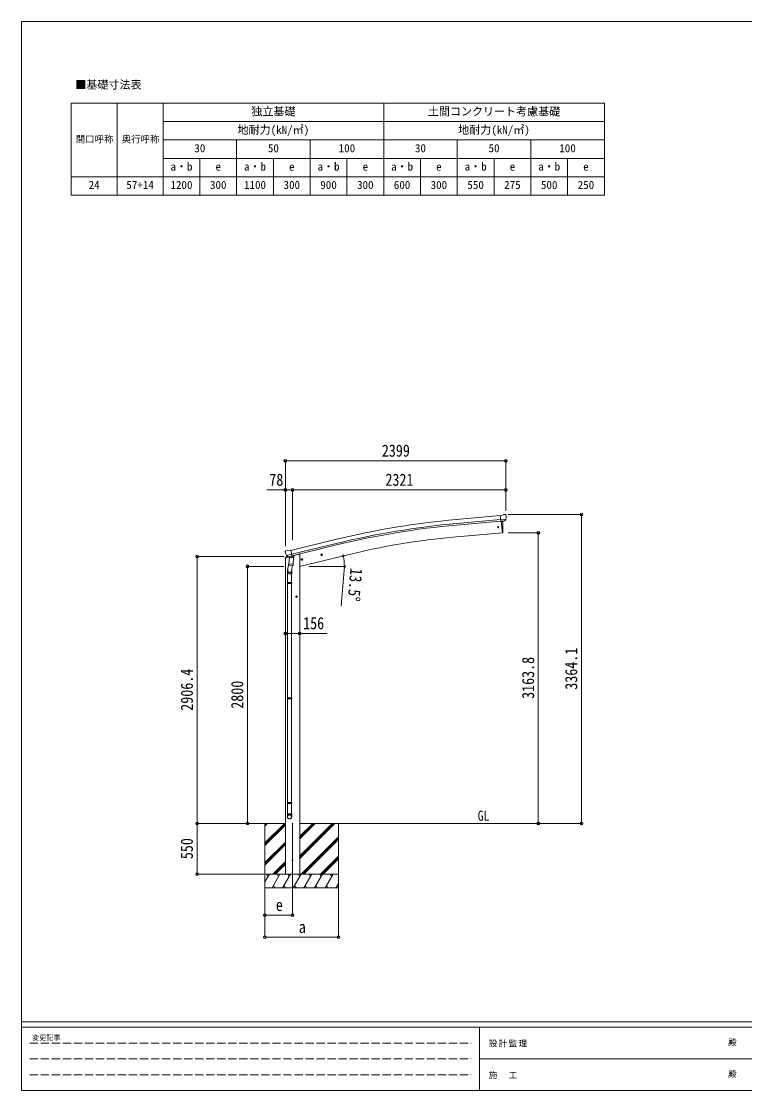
# Model space of a CAD drawing. Units: millimetres at full size, sheet at 1:30. Extents: x -8385 to 8479, y -5853 to 5787.
# Drawn here: x -8385 to -518, y -5853 to 5787 of the extents above; entities that cross this region are included whole.
import ezdxf
from ezdxf.enums import TextEntityAlignment as Align

# ---------------------------------------------------------------- set-up
doc = ezdxf.new("R2010")
doc.units = ezdxf.units.MM
doc.header["$LTSCALE"] = 30
doc.header["$PDMODE"] = 32
doc.header["$PDSIZE"] = 30
doc.linetypes.add('DASHED3', pattern=[4, 3, -1])
for name, color, linetype, lineweight in [('0-0_0', 7, 'Continuous', 9), ('0-1_本体', 4, 'Continuous', 9), ('0-2_部品', 7, 'Continuous', 9), ('0-8_PARTS2', 2, 'Continuous', 9), ('0-A_寸法', 6, 'Continuous', 9), ('0-F_PARTS1', 7, 'Continuous', 18), ('F-0_240', 7, 'Continuous', 9)]:
    doc.layers.add(name, color=color, linetype=linetype, lineweight=lineweight)
doc.styles.add('ＭＳ ゴシック', font='')
doc.styles.get('ＭＳ ゴシック').set_extended_font_data('MS Gothic')

msp = doc.modelspace()

# ---------------------------------------------------------------- linework, layer by layer
at = {"layer": '0-0_0', "color": 6}
for p, q in [((-2293.13, -2945.47), (-2293.13, 418.63)), ((-2762.15, 218.33), (-2762.15, -2945.47))]:
    msp.add_line(p, q, dxfattribs=at)
at = {"layer": '0-0_0'}
for p, q in [((-6110.37, -2945.47), (-5514.04, -2945.47)), ((-5736.29, -2945.47), (-5736.29, -3645.47)), ((-5736.29, -3156.7), (-5525.06, -2945.47)), ((-5736.29, -2972.85), (-5708.9, -2945.47)), ((-5736.29, -2958.71), (-5723.05, -2945.47)), ((-5736.29, -3170.84), (-5514.04, -2948.59)), ((-5736.29, -3184.98), (-5514.04, -2962.74)), ((-5358.54, -2945.47), (-3036.44, -2945.47)), ((-5358.54, -3327.73), (-4976.27, -2945.47)), ((-5358.54, -3299.45), (-5004.56, -2945.47)), ((-5358.54, -3313.59), (-4990.41, -2945.47)), ((-5358.54, -3115.6), (-5188.4, -2945.47)), ((-5358.54, -3101.46), (-5202.55, -2945.47)), ((-5358.54, -3087.32), (-5216.69, -2945.47)), ((-4936.29, -2945.47), (-4936.29, -3645.47)), ((-5342.43, -3495.47), (-4936.29, -3089.33)), ((-5328.29, -3495.47), (-4936.29, -3103.48)), ((-5314.14, -3495.47), (-4936.29, -3117.62)), ((-5736.29, -3368.83), (-5514.04, -3146.58)), ((-5736.29, -3382.97), (-5514.04, -3160.73)), ((-5736.29, -3397.12), (-5514.04, -3174.87)), ((-5650.8, -3495.47), (-5514.04, -3358.71)), ((-5636.65, -3495.47), (-5514.04, -3372.86)), ((-5130.3, -3495.47), (-4936.29, -3301.46)), ((-5116.15, -3495.47), (-4936.29, -3315.61)), ((-5102.01, -3495.47), (-4936.29, -3329.75)), ((-5622.51, -3495.47), (-5514.04, -3387)), ((-4936.29, -3495.47), (-5736.29, -3495.47)), ((-5736.29, -3579.3), (-5687.89, -3495.47)), ((-5702.89, -3521.45), (-5717.89, -3495.47)), ((-5659.02, -3645.47), (-5572.42, -3495.47)), ((-5587.42, -3521.45), (-5602.42, -3495.47)), ((-5543.55, -3645.47), (-5456.95, -3495.47)), ((-5471.95, -3521.45), (-5486.95, -3495.47)), ((-5428.08, -3645.47), (-5341.48, -3495.47)), ((-5356.48, -3521.45), (-5371.48, -3495.47)), ((-5312.61, -3645.47), (-5226.01, -3495.47)), ((-5241.01, -3521.45), (-5256.01, -3495.47)), ((-5197.14, -3645.47), (-5110.54, -3495.47)), ((-5140.54, -3495.47), (-5125.54, -3521.45)), ((-5081.67, -3645.47), (-4995.07, -3495.47)), ((-5010.07, -3521.45), (-5025.07, -3495.47)), ((-4966.2, -3645.47), (-4936.29, -3593.66)), ((-5736.29, -3645.47), (-4936.29, -3645.47)), ((-5644.02, -3619.49), (-5629.02, -3645.47)), ((-5528.55, -3619.49), (-5513.55, -3645.47)), ((-5413.08, -3619.49), (-5398.08, -3645.47)), ((-5297.61, -3619.49), (-5282.61, -3645.47)), ((-5182.14, -3619.49), (-5167.14, -3645.47)), ((-5066.67, -3619.49), (-5051.67, -3645.47)), ((-4951.2, -3619.49), (-4936.2, -3645.47))]:
    msp.add_line(p, q, dxfattribs=at)
at = {"layer": '0-1_本体'}
for p, q in [((-3654.47, 364.53), (-3177.15, 407.85)), ((-3650.56, 321.49), (-3173.44, 364.79)), ((-3649.04, 304.77), (-3171.93, 348.07)), ((-3164.71, 345.92), (-3153.55, 218.31)), ((-5454.01, 28.12), (-4971.16, 145.69)), ((-3691.49, 171.25), (-3153.55, 218.31)), ((-4960.94, 103.71), (-5443.95, -13.8)), ((-5440.01, -30.22), (-4956.97, 87.4)), ((-5514.04, -55.18), (-5514.04, -3495.47)), ((-5378.54, -15.47), (-5412.05, -23.52)), ((-5358.04, -15.47), (-5378.54, -15.47)), ((-5358.54, -145.47), (-4772.86, -4.86)), ((-5358.04, -15.47), (-5358.04, -3495.47))]:
    msp.add_line(p, q, dxfattribs=at)
at = {"layer": '0-1_本体', "color": 6}
msp.add_line((-5358.04, -875.65), (-5514.04, -875.65), dxfattribs=at)
at = {"layer": '0-1_本体'}
for centre, radius, start, end in [((-2840.45, -8604.05), 9005.44, 95.18612, 103.68612), ((-2840.45, -8604.05), 8962.23, 95.18612, 103.68612), ((-2840.45, -8604.05), 8945.44, 95.18612, 103.68612), ((-3046.51, -7197.06), 7396.48, 95.00259, 103.49741)]:
    msp.add_arc(centre, radius, start, end, dxfattribs=at)
at = {"layer": '0-2_部品'}
for p, q in [((-3150.77, 412.29), (-3177.34, 409.97)), ((-3171.68, 345.31), (-3177.34, 409.97)), ((-3114.48, 370), (-3173.39, 364.85)), ((-3150.77, 412.29), (-3139.06, 419.06)), ((-3124.15, 420.64), (-3137.82, 419.45)), ((-3125.73, 350.52), (-3114.79, 369.45)), ((-3115.02, 414.89), (-3120.5, 419.49)), ((-3113.95, 412.85), (-3113.84, 411.51)), ((-3161.72, 346.18), (-3171.68, 345.31)), ((-3164.71, 345.92), (-3153.55, 218.31)), ((-3128.12, 349.12), (-3135.82, 348.44)), ((-3153.55, 218.31), (-3151.49, 218.56)), ((-5515.47, 12.54), (-5515.2, 11.39)), ((-5511.25, 21.11), (-5515.11, 14.82)), ((-5508.16, 23.36), (-5494.97, 26.53)), ((-5480.42, 23.85), (-5493.68, 26.55)), ((-5480.42, 23.85), (-5454.48, 30.08)), ((-5516.6, -55.79), (-5473.89, -45.54)), ((-5516.6, -48.9), (-5516.6, -55.79)), ((-5488.09, -39.69), (-5514.3, -45.99)), ((-5501.42, -27.77), (-5443.91, -13.96)), ((-5484.57, -42.68), (-5500.94, -28.19)), ((-5472.97, -92.2), (-5488.89, -188.37)), ((-5481.86, -43.24), (-5474.34, -41.44)), ((-5481.02, -43.14), (-5479.49, -42.77)), ((-5479.49, -42.77), (-5442.79, -33.96)), ((-5477.65, -43), (-5477.7, -43.74)), ((-5476.95, -44.78), (-5451.13, -51.22)), ((-5470.03, -50.13), (-5474.71, -116.96)), ((-5424.34, -53.32), (-5470.03, -50.13)), ((-5468.26, -46.95), (-5468.49, -50.23)), ((-5448.74, -35.78), (-5449.76, -50.39)), ((-5442.79, -33.96), (-5441.26, -33.59)), ((-5439.7, -31.49), (-5438.76, -31.55)), ((-5438.76, -31.55), (-5425.45, -46.87)), ((-5434.77, -36.15), (-5415.88, -31.61)), ((-5429.02, -120.16), (-5424.34, -53.32)), ((-5425.45, -46.87), (-5425.89, -53.21)), ((-5412.05, -23.44), (-5412.05, -26.75)), ((-5343.73, -73.01), (-5324.28, -68.34)), ((-5339.17, -65.23), (-5341.3, -72.43)), ((-5331.87, -63.48), (-5339.17, -65.23)), ((-5331.67, -80.4), (-5336.34, -60.95)), ((-5326.7, -68.93), (-5331.87, -63.48)), ((-5328.84, -76.12), (-5326.7, -68.93)), ((-5129.8, -21.65), (-5110.36, -16.99)), ((-5125.25, -13.88), (-5127.38, -21.07)), ((-5117.95, -12.12), (-5125.25, -13.88)), ((-5117.75, -29.04), (-5122.41, -9.6)), ((-5112.78, -17.57), (-5117.95, -12.12)), ((-5114.91, -24.76), (-5112.78, -17.57)), ((-5491.04, -225.53), (-5491.04, -191.18)), ((-5445.04, -225.53), (-5491.04, -225.53)), ((-5489.04, -225.53), (-5489.04, -319.53)), ((-5475.56, -129.43), (-5474.69, -116.96)), ((-5475.17, -130.79), (-5475.17, -130.79)), ((-5429.02, -120.16), (-5474.71, -116.96)), ((-5473.72, -131.57), (-5432.02, -134.48)), ((-5437.45, -134.1), (-5448.18, -197.69)), ((-5447.04, -225.53), (-5447.04, -319.53)), ((-5445.04, -190.87), (-5445.04, -225.53)), ((-5429.03, -120.16), (-5429.92, -132.85)), ((-5491.04, -321.53), (-5490.04, -319.53)), ((-5445.04, -321.53), (-5491.04, -321.53)), ((-5445.04, -329.53), (-5491.04, -329.53)), ((-5446.04, -319.53), (-5490.04, -319.53)), ((-5446.04, -331.53), (-5490.04, -331.53)), ((-5489.04, -331.53), (-5489.04, -1575.72)), ((-5447.04, -331.53), (-5447.04, -1575.72)), ((-5445.04, -321.53), (-5446.04, -319.53)), ((-5445.04, -329.53), (-5446.04, -331.53)), ((-5445.04, -321.53), (-5445.04, -329.53)), ((-5392.54, -485.59), (-5392.54, -465.59)), ((-5382.54, -475.59), (-5402.54, -475.59)), ((-5392.54, -468.09), (-5399.04, -471.84)), ((-5399.04, -471.84), (-5399.04, -479.34)), ((-5399.04, -479.34), (-5392.54, -483.1)), ((-5386.04, -471.84), (-5392.54, -468.09)), ((-5491.04, -1577.72), (-5490.04, -1575.72)), ((-5445.04, -1577.72), (-5491.04, -1577.72)), ((-5445.04, -1585.72), (-5491.04, -1585.72)), ((-5446.04, -1575.72), (-5490.04, -1575.72)), ((-5446.04, -1587.72), (-5490.04, -1587.72)), ((-5489.04, -1587.72), (-5489.04, -2715.9)), ((-5447.04, -1587.72), (-5447.04, -2715.9)), ((-5445.04, -1577.72), (-5446.04, -1575.72)), ((-5445.04, -1585.72), (-5446.04, -1587.72)), ((-5445.04, -1577.72), (-5445.04, -1585.72)), ((-5491.04, -2717.9), (-5490.04, -2715.9)), ((-5445.04, -2717.9), (-5491.04, -2717.9)), ((-5445.04, -2725.9), (-5491.04, -2725.9)), ((-5446.04, -2715.9), (-5490.04, -2715.9)), ((-5446.04, -2727.9), (-5490.04, -2727.9)), ((-5489.04, -2727.9), (-5489.04, -2837.9)), ((-5447.04, -2727.9), (-5447.04, -2837.9)), ((-5445.04, -2717.9), (-5446.04, -2715.9)), ((-5445.04, -2725.9), (-5446.04, -2727.9)), ((-5445.04, -2717.9), (-5445.04, -2725.9)), ((-5491.04, -2872.05), (-5491.04, -2837.9)), ((-5445.04, -2837.9), (-5491.04, -2837.9)), ((-5445.04, -2872.05), (-5445.04, -2837.9))]:
    msp.add_line(p, q, dxfattribs=at)
for points in [[(-3114.4, 370.64), (-3114.69, 369.65), (-3114.79, 369.45)], [(-3161.72, 346.18), (-3161.45, 346.11), (-3136.08, 348.33), (-3135.82, 348.44)], [(-5449.06, -35.37), (-5439.33, -33.04), (-5454.48, 30.08)], [(-5501.69, -27.19), (-5501.1, -28.03), (-5500.94, -28.19)], [(-5449.06, -35.37), (-5449.29, -35.52), (-5474.06, -41.47), (-5474.34, -41.44)], [(-5341.3, -72.43), (-5336.13, -77.87), (-5328.84, -76.12)], [(-5127.38, -21.07), (-5122.21, -26.52), (-5114.91, -24.76)], [(-5491.04, -321.53), (-5491.04, -329.53), (-5490.04, -331.53)], [(-5392.54, -483.1), (-5386.04, -479.34), (-5386.04, -471.84)], [(-5491.04, -1577.72), (-5491.04, -1585.72), (-5490.04, -1587.72)], [(-5491.04, -2717.9), (-5491.04, -2725.9), (-5490.04, -2727.9)]]:
    msp.add_lwpolyline(points, dxfattribs=at)
for centre, radius in [((-3199.23, 281.57), 6.5), ((-5334, -70.68), 8.5), ((-5334, -70.68), 7.7), ((-5334, -70.68), 6.5), ((-5120.08, -19.32), 8.5), ((-5120.08, -19.32), 7.7), ((-5120.08, -19.32), 6.5), ((-5392.54, -475.59), 8.5), ((-5392.54, -475.59), 7.7), ((-5392.54, -475.59), 6.5)]:
    msp.add_circle(centre, radius, dxfattribs=at)
at = {"layer": '0-2_部品', "color": 4}
msp.add_circle((-5436.04, -3345.47), 4.5, dxfattribs=at)
at = {"layer": '0-2_部品'}
for centre, radius, start, end in [((-3137.56, 416.46), 3, 95, 120), ((-3123.72, 415.66), 5, 50.00648, 94.99352), ((-3315.46, 393.87), 202.4, 353.4085, 5), ((-4047.31, 274.13), 900, 356.63919, 4.64986), ((-3151.85, 221.54), 3, 277, 356.63919), ((-5318.39, 58.64), 202.4, 193.5, 205.09125), ((-5506.99, 18.5), 5, 103.5, 148.5), ((-5494.27, 23.61), 3, 78.5, 103.5), ((-5513.6, -48.9), 3, 103.5, 180), ((-5481.14, -42.65), 0.5, 248.23754, 283.5), ((-5478.15, -42.96), 0.5, 356, 103.5), ((-5476.71, -43.81), 1, 176, 256), ((-5450.78, -50.25), 1.03, 250.03897, 351.96569), ((-5448.14, -35.86), 0.604, 100.59842, 172.20595), ((-5441.37, -33.11), 0.5, 283.5, 318.76246), ((-5417.05, -26.75), 5, 283.5, 0), ((-5461.04, -191.18), 30, 177.45142, 180), ((-5473.62, -129.6), 1.95, 175.04017, 217.47766), ((-5473.58, -129.57), 2, 217.40962, 266), ((-5431.88, -132.49), 2, 266, 349.46843)]:
    msp.add_arc(centre, radius, start, end, dxfattribs=at)
for centre, major_axis, ratio, start_param, end_param in [((-3128.33, 352.02), (1.62, -2.54), 0.997631, 5.96575902, 6.76218013), ((-3109.63, 416.9), (-15.35, 3.44), 0.101033, 5.97514262, 5.97537366), ((-3116.95, 412.59), (2.71, -1.31), 0.997474, 0.53665673, 1.32256522), ((-3128.38, 352.11), (1.62, -2.54), 0.997631, 5.80419048, 5.89294842), ((-3128.45, 352.22), (-3.5, 2.17), 0.650902, 2.11455212, 2.18736272), ((-5512.55, 13.25), (-1.57, -2.57), 0.99628, 4.71238898, 5.49965061), ((-5482.58, -40.42), (-0.73, -2.92), 0.997631, 5.80419048, 6.60061159), ((-5482.52, -40.2), (2.63, 3.16), 0.650902, 4.09582259, 4.16863319), ((-5482.55, -40.32), (-0.73, -2.92), 0.997631, 0.39023689, 0.47899483), ((-5468.04, -190.87), (23, 0), 0.996195, 2.55602575, 6.56630284), ((-5468.04, -190.87), (21, 0), 0.996195, 2.93491471, 5.95123941), ((-5468.04, -2870.3), (-23, 0), 0.996195, 3.14159265, 6.28318531), ((-5468.04, -2872.05), (-23, 0), 0.996195, 3.14159265, 6.28318531), ((-5468.04, -2872.05), (0, -23.43), 0.981806, 4.71238898, 7.85398163)]:
    msp.add_ellipse(centre, major_axis=major_axis, ratio=ratio, start_param=start_param, end_param=end_param, dxfattribs=at)
msp.add_ellipse((-5468.04, -2872.05), major_axis=(21, 0), ratio=0.996195, dxfattribs=at)
at = {"layer": '0-8_PARTS2'}
msp.add_line((-5436.04, -2936.26), (-5436.04, -3695.47), dxfattribs=at)
at = {"layer": '0-A_寸法'}
for p, q in [((-5514.04, 1002.89), (-5514.04, 686.27)), ((-5514.04, 1002.89), (-3115.04, 1002.89)), ((-3115.04, 1002.89), (-3115.04, 686.27)), ((-5514.04, 686.27), (-5714.04, 686.27)), ((-5514.04, 686.27), (-5514.04, 74.04)), ((-5514.04, 686.27), (-5436.04, 686.27)), ((-5436.04, 686.27), (-5436.04, 138.41)), ((-5436.04, 686.27), (-3115.04, 686.27)), ((-3115.04, 686.27), (-3115.04, 457.26)), ((-2293.13, 418.63), (-3090.97, 418.63)), ((-2762.15, 218.33), (-3090.97, 218.33)), ((-6474.61, -39.07), (-5529.53, -39.07)), ((-6474.61, -2945.47), (-6474.61, -39.07)), ((-5926.64, -145.47), (-5529.53, -145.47)), ((-5926.64, -2945.47), (-5926.64, -145.47)), ((-5257.54, -145.47), (-4870.68, -145.47)), ((-4873.54, -187.93), (-4907.9, -580.43)), ((-5358.04, -875.65), (-5058.04, -875.65)), ((-6474.61, -2945.47), (-5746.5, -2945.47)), ((-6474.61, -3495.47), (-6474.61, -2945.47)), ((-2762.15, -2945.47), (-3090.97, -2945.47)), ((-2293.13, -2945.47), (-2762.15, -2945.47)), ((-6474.61, -3495.47), (-5746.5, -3495.47)), ((-5736.29, -4181.84), (-5736.29, -3652.89)), ((-5736.29, -3941.86), (-5736.29, -3652.89)), ((-5436.04, -3941.86), (-5436.04, -3652.89)), ((-4936.29, -4181.84), (-4936.29, -3652.89)), ((-5436.04, -3941.86), (-5736.29, -3941.86)), ((-5736.29, -4181.84), (-4936.29, -4181.84))]:
    msp.add_line(p, q, dxfattribs=at)
for centre in [(-4885.13, -31.82), (-4871.68, -145.47)]:
    msp.add_circle(centre, 10.62, dxfattribs=at)
for start, end in [(0, 13.5), (354.99678, 0)]:
    msp.add_arc((-5358.54, -145.47), 486.86, start, end, dxfattribs=at)
for p in [(-5514.04, 1002.89), (-3115.04, 1002.89), (-5514.04, 686.27), (-5436.04, 686.27), (-3115.04, 686.27), (-2293.13, 418.63), (-2762.15, 218.33), (-6474.61, -39.07), (-5926.64, -145.47), (-5514.04, -875.65), (-5358.04, -875.65), (-6474.61, -2945.47), (-5926.64, -2945.47), (-2762.15, -2945.47), (-2293.13, -2945.47), (-6474.61, -3495.47), (-5736.29, -3941.86), (-5436.04, -3941.86), (-5736.29, -4181.84), (-4936.29, -4181.84)]:
    msp.add_point(p, dxfattribs=at)
at = {"layer": '0-F_PARTS1'}
for p, q in [((-7843.94, 4896.42), (-2043.94, 4896.42)), ((-7843.94, 4896.42), (-7843.94, 3896.42)), ((-7343.94, 4896.42), (-7343.94, 3896.42)), ((-4443.94, 4896.42), (-4443.94, 3896.42)), ((-6843.94, 4696.42), (-2043.94, 4696.42)), ((-6843.94, 4496.42), (-2043.94, 4496.42)), ((-3643.94, 4496.42), (-3643.94, 3896.42)), ((-6843.94, 4296.42), (-2043.94, 4296.42)), ((-3243.94, 4296.42), (-3243.94, 3896.42)), ((-2443.94, 4296.42), (-2443.94, 3896.42))]:
    msp.add_line(p, q, dxfattribs=at)
for points in [[(-6843.94, 4896.42), (-6843.94, 4696.42), (-6843.94, 4096.42), (-6843.94, 3896.42)], [(-2043.94, 4896.42), (-2043.94, 4296.42), (-2043.94, 3896.42)], [(-6043.94, 4496.42), (-6043.94, 4296.42), (-6043.94, 3896.42)], [(-5243.94, 4496.42), (-5243.94, 4296.42), (-5243.94, 3896.42)], [(-2843.94, 4496.42), (-2843.94, 4096.42), (-2843.94, 3896.42)], [(-6443.94, 4296.42), (-6443.94, 4096.42), (-6443.94, 3896.42)], [(-5643.94, 4296.42), (-5643.94, 4096.42), (-5643.94, 3896.42)], [(-4843.94, 4296.42), (-4843.94, 4096.42), (-4843.94, 3896.42)], [(-4043.94, 4296.42), (-4043.94, 4096.42), (-4043.94, 3896.42)], [(-7843.94, 4096.42), (-6843.94, 4096.42), (-2043.94, 4096.42)], [(-7843.94, 3896.42), (-7343.94, 3896.42), (-4443.94, 3896.42), (-2843.94, 3896.42), (-2043.94, 3896.42)]]:
    msp.add_lwpolyline(points, dxfattribs=at)
at = {"layer": 'F-0_240', "color": 5}
for p, q in [((-8385.45, 5787.34), (-8385.45, -5852.66)), ((-8385.45, 5787.34), (8054.55, 5787.34)), ((-8385.45, -5102.66), (8054.55, -5102.66)), ((-8385.45, -5162.66), (5387.79, -5162.66)), ((-3402.21, -5162.66), (-3402.21, -5852.66)), ((-3402.21, -5507.66), (2747.79, -5507.66)), ((-8385.45, -5852.66), (8054.55, -5852.66))]:
    msp.add_line(p, q, dxfattribs=at)
at = {"layer": 'F-0_240', "color": 4, "linetype": 'DASHED3'}
for p, q in [((-8295.46, -5335.16), (-3492.21, -5335.16)), ((-8295.46, -5507.66), (-3492.21, -5507.66)), ((-8295.46, -5680.16), (-3492.21, -5680.16))]:
    msp.add_line(p, q, dxfattribs=at)

# ---------------------------------------------------------------- texts
at = {"layer": '0-0_0', "style": 'ＭＳ ゴシック', "width": 0.85}
msp.add_text('GL', height=110, dxfattribs=at).set_placement((-3421.34, -2947.91), align=Align.BOTTOM_LEFT)
at = {"layer": '0-A_寸法', "color": 7, "style": 'ＭＳ ゴシック', "width": 0.85}
for s, p in [('2399', (-4464.54, 1008.89)), ('78', (-5689.04, 692.27)), ('2321', (-4425.54, 692.27)), ('156', (-5320.54, -869.65)), ('e', (-5617.54, -3936.86)), ('a', (-5367.54, -4176.84))]:
    msp.add_text(s, height=132, dxfattribs=at).set_placement(p, align=Align.BOTTOM_LEFT)
for s, rotation, p in [('13.5°', 264.997, (-4844.55, -157.85)), ('3364.1', 90, (-2299.13, -1488.42)), ('3163.8', 90, (-2768.15, -1588.57)), ('2906.4', 90, (-6480.61, -1717.27)), ('2800', 90, (-5932.64, -1695.47)), ('550', 90, (-6480.61, -3332.97))]:
    msp.add_text(s, height=132, rotation=rotation, dxfattribs=at).set_placement(p, align=Align.BOTTOM_LEFT)
at = {"layer": '0-F_PARTS1', "style": 'ＭＳ ゴシック'}
for s, height, p in [('■基礎寸法表', 87.98, (-7798.64, 5027.86)), ('独立基礎', 87.98, (-5883.94, 4736.42)), ('土間コンクリート考慮基礎', 87.98, (-3963.94, 4736.42)), ('地耐力(kN/㎡)', 87.98, (-6033.94, 4536.42)), ('地耐力(kN/㎡)', 87.98, (-3633.94, 4536.42)), ('間口呼称', 73.31, (-7793.94, 4446.42)), ('奥行呼称', 73.31, (-7293.94, 4446.42)), ('30', 87.98, (-6503.94, 4336.42)), ('50', 87.98, (-5703.94, 4336.42)), ('100', 87.98, (-4933.94, 4336.42)), ('30', 87.98, (-4103.94, 4336.42)), ('50', 87.98, (-3303.94, 4336.42)), ('100', 87.98, (-2533.94, 4336.42)), ('a・b', 87.98, (-6763.94, 4136.42)), ('e', 87.98, (-6273.94, 4136.42)), ('a・b', 87.98, (-5963.94, 4136.42)), ('e', 87.98, (-5473.94, 4136.42)), ('a・b', 87.98, (-5163.94, 4136.42)), ('e', 87.98, (-4673.94, 4136.42)), ('a・b', 87.98, (-4363.94, 4136.42)), ('e', 87.98, (-3873.94, 4136.42)), ('a・b', 87.98, (-3563.94, 4136.42)), ('e', 87.98, (-3073.94, 4136.42)), ('a・b', 87.98, (-2763.94, 4136.42)), ('e', 87.98, (-2273.94, 4136.42)), ('24', 87.98, (-7653.94, 3936.42)), ('57+14', 87.98, (-7243.94, 3936.42)), ('1200', 87.98, (-6763.94, 3936.42)), ('300', 87.98, (-6333.94, 3936.42)), ('1100', 87.98, (-5963.94, 3936.42)), ('300', 87.98, (-5533.94, 3936.42)), ('900', 87.98, (-5133.94, 3936.42)), ('300', 87.98, (-4733.94, 3936.42)), ('600', 87.98, (-4333.94, 3936.42)), ('300', 87.98, (-3933.94, 3936.42)), ('550', 87.98, (-3533.94, 3936.42)), ('275', 87.98, (-3133.94, 3936.42)), ('500', 87.98, (-2733.94, 3936.42)), ('250', 87.98, (-2333.94, 3936.42))]:
    msp.add_text(s, height=height, dxfattribs=at).set_placement(p, align=Align.BOTTOM_LEFT)
at = {"layer": 'F-0_240', "style": 'ＭＳ ゴシック'}
for s, height, p in [('変更記事', 54.99, (-8268.23, -5320.16)), ('殿', 65.98, (-697.92, -5380.16)), ('殿', 65.98, (-697.92, -5725.16))]:
    msp.add_text(s, height=height, dxfattribs=at).set_placement(p, align=Align.BOTTOM_LEFT)
at = {"layer": 'F-0_240', "char_height": 65.98, "attachment_point": 7, "style": 'ＭＳ ゴシック'}
for s, insert in [('\\T1.17;設計監理', (-3300.89, -5380.16)), ('\\T1.17;施\u3000工', (-3300.89, -5725.16))]:
    msp.add_mtext(s, dxfattribs=dict(at, insert=insert))

doc.saveas('drawing.dxf')
